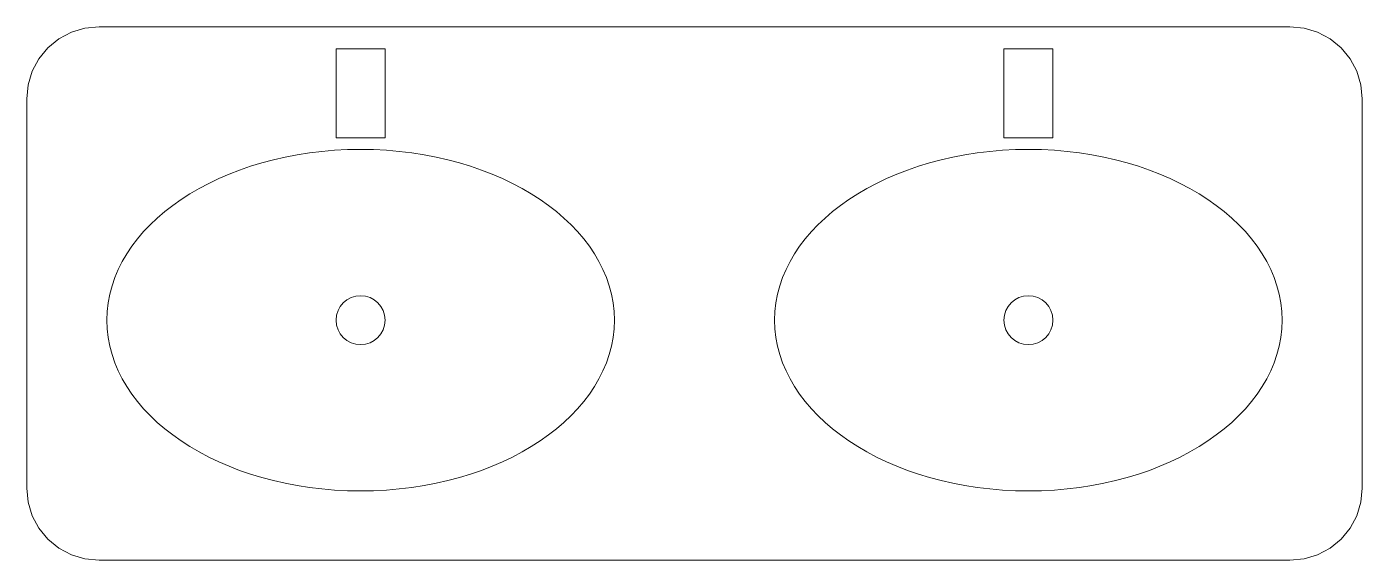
# Model space of a CAD drawing. Header units: millimetres. Extents: x 0 to 1200, y 0 to 480.
import ezdxf

# ---------------------------------------------------------------- set-up
doc = ezdxf.new("R2010")
doc.units = ezdxf.units.MM
doc.layers.add('P-FIXT', color=7, linetype='Continuous', lineweight=20, true_color=0x477783)

# ---------------------------------------------------------------- blocks, each defined once
blk = doc.blocks.new('201_FURNITURE_BLOCKS_DOUBLE_BASIN_PLAN')
at = {"layer": 'P-FIXT'}
for points in [[(1135, 0), (1147.7, 1.2), (1159.9, 4.9), (1171.1, 11), (1181, 19), (1189, 28.9), (1195.1, 40.1), (1198.8, 52.3), (1200, 65), (1200, 415), (1198.8, 427.7), (1195.1, 439.9), (1189, 451.1), (1181, 461), (1171.1, 469), (1159.9, 475.1), (1147.7, 478.8), (1135, 480), (65, 480), (52.3, 478.8), (40.1, 475.1), (28.9, 469), (19, 461), (11, 451.1), (4.9, 439.9), (1.2, 427.7), (0, 415), (0, 65), (1.2, 52.3), (4.9, 40.1), (11, 28.9), (19, 19), (28.9, 11), (40.1, 4.9), (52.3, 1.2), (65, 0)], [(278, 380), (322, 380), (322, 460), (278, 460)], [(878, 380), (922, 380), (922, 460), (878, 460)]]:
    blk.add_lwpolyline(points, close=True, dxfattribs=at)
for centre in [(300, 216), (900, 216)]:
    blk.add_circle(centre, 22, dxfattribs=at)
for centre in [(300, 216), (900, 216)]:
    blk.add_ellipse(centre, major_axis=(228, 0), ratio=0.673684, dxfattribs=at)

msp = doc.modelspace()

# ---------------------------------------------------------------- block references
msp.add_blockref('201_FURNITURE_BLOCKS_DOUBLE_BASIN_PLAN', (0, 0))

doc.saveas('drawing.dxf')
